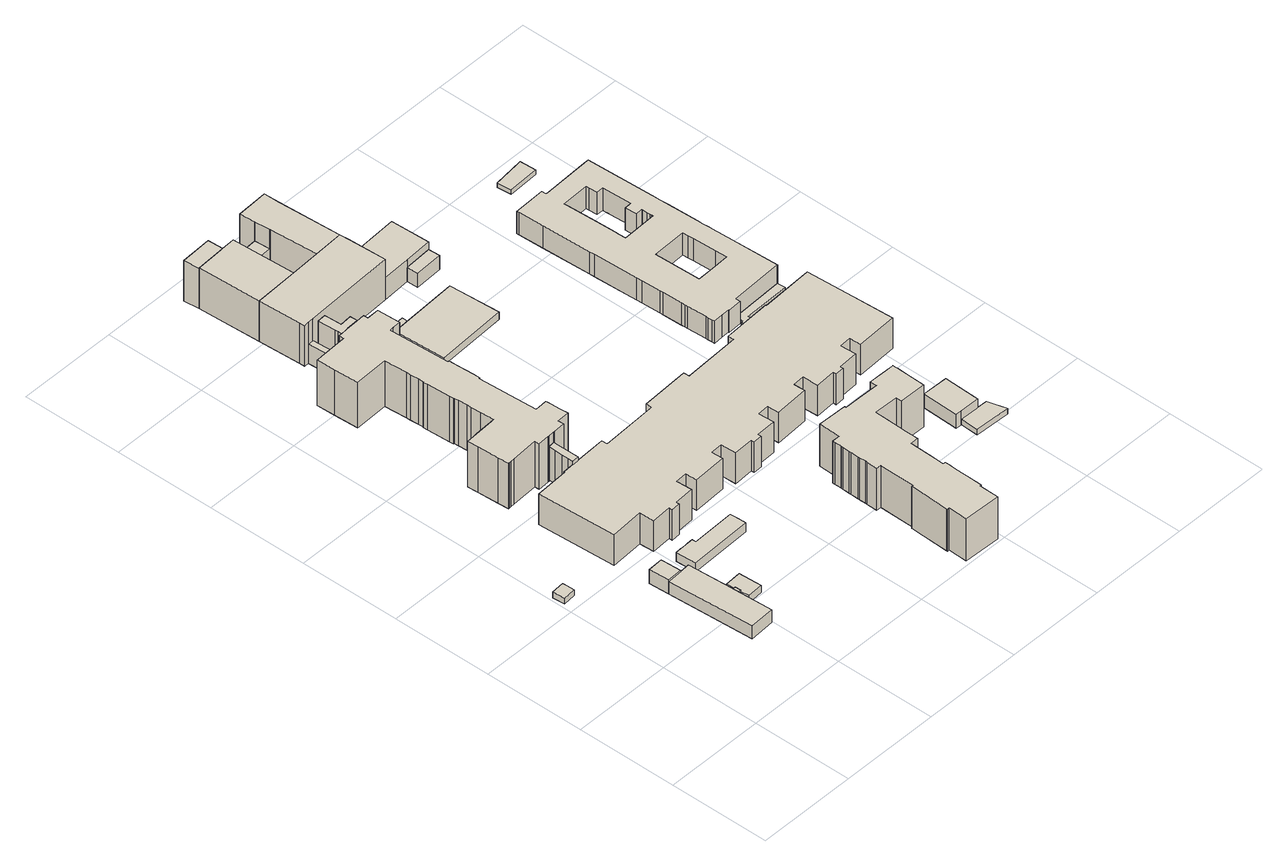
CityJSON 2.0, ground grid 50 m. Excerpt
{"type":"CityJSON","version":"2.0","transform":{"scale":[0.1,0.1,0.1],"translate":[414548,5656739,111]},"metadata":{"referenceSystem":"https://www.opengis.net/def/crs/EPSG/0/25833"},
"CityObjects":{
"building1":{"type":"Building","attributes":{"name":"Universitätsklinikum Carl Gustav Carus Dresden","Gemeindeschluessel":14612000,"Dachtyp_tdc":"tdcHipAndGableRoof","Dachneigung":10.11,"QualitaetDacherkennung":23,"Geometrietyp2DReferenz":"3000","measuredHeight":3.89,"function":"31001_3051","roofType":"5000"},"geometry":[{"type":"Solid","lod":"1","boundaries":[[[[0,1,2,3]],[[4,5,6,7]],[[3,5,4,0]],[[2,6,5,3]],[[1,7,6,2]],[[0,4,7,1]]]]}]},
"building2":{"type":"Building","attributes":{"name":"Universitätsklinikum Carl Gustav Carus Dresden","Gemeindeschluessel":14612000,"Geometrietyp2DReferenz":"3000","function":"31001_3051","roofType":"9999"},"children":["building2-1","building2-2"]},
"building2-1":{"type":"BuildingPart","attributes":{"Dachtyp_tdc":"tdcGableRoof","Dachneigung":17.27,"QualitaetDacherkennung":3,"Geometrietyp2DReferenz":"3000","measuredHeight":8.5,"roofType":"3100"},"parents":["building2"],"geometry":[{"type":"Solid","lod":"1","boundaries":[[[[8,9,10,11]],[[12,13,14,15]],[[11,13,12,8]],[[10,14,13,11]],[[9,15,14,10]],[[8,12,15,9]]]]}]},
"building2-2":{"type":"BuildingPart","attributes":{"Dachtyp_tdc":"tdcPolyFlatRoof","Dachneigung":0,"QualitaetDacherkennung":65,"Geometrietyp2DReferenz":"3000","measuredHeight":6.93,"roofType":"1000"},"parents":["building2"],"geometry":[{"type":"Solid","lod":"1","boundaries":[[[[16,17,18,19,20,21,22]],[[23,13,12,24,25,26,27]],[[22,13,23,16]],[[21,12,13,22]],[[20,24,12,21]],[[19,25,24,20]],[[18,26,25,19]],[[17,27,26,18]],[[16,23,27,17]]]]}]},
"building3":{"type":"Building","attributes":{"name":"Universitätsklinikum Carl Gustav Carus Dresden","Gemeindeschluessel":14612000,"Geometrietyp2DReferenz":"3000","function":"31001_3051","roofType":"9999"},"children":["building3-1","building3-2"]},
"building3-1":{"type":"BuildingPart","attributes":{"Dachtyp_tdc":"tdcPolyFlatRoof","Dachneigung":0,"QualitaetDacherkennung":90,"Geometrietyp2DReferenz":"3000","measuredHeight":3.93,"roofType":"1000"},"parents":["building3"],"geometry":[{"type":"Solid","lod":"1","boundaries":[[[[28,29,30,31,32,33]],[[34,35,36,37,38,39]],[[33,35,34,28]],[[32,36,35,33]],[[31,37,36,32]],[[30,38,37,31]],[[29,39,38,30]],[[28,34,39,29]]]]}]},
"building3-2":{"type":"BuildingPart","attributes":{"Dachtyp_tdc":"tdcGableRoof","Dachneigung":39.7,"QualitaetDacherkennung":28,"Geometrietyp2DReferenz":"3000","measuredHeight":5.2,"roofType":"3100"},"parents":["building3"],"geometry":[{"type":"Solid","lod":"1","boundaries":[[[[40,41,42,43]],[[36,44,45,37]],[[43,44,36,40]],[[42,45,44,43]],[[41,37,45,42]],[[40,36,37,41]]]]}]},
"building4":{"type":"Building","attributes":{"name":"Universitätsklinikum Carl Gustav Carus Dresden","Dachtyp_tdc":"tdcPolyFlatRoof","Gemeindeschluessel":14612000,"Dachneigung":0,"QualitaetDacherkennung":85,"Geometrietyp2DReferenz":"3000","measuredHeight":4.89,"function":"31001_3051","roofType":"1000"},"geometry":[{"type":"Solid","lod":"1","boundaries":[[[[46,47,48,49,50,51,52,53,54,55,56,57,58,59,60,61,62,63]],[[64,65,66,67,68,69,70,71,72,73,74,75,76,77,78,79,80,81]],[[63,65,64,46]],[[62,66,65,63]],[[61,67,66,62]],[[60,68,67,61]],[[59,69,68,60]],[[58,70,69,59]],[[57,71,70,58]],[[56,72,71,57]],[[55,73,72,56]],[[54,74,73,55]],[[53,75,74,54]],[[52,76,75,53]],[[51,77,76,52]],[[50,78,77,51]],[[49,79,78,50]],[[48,80,79,49]],[[47,81,80,48]],[[46,64,81,47]]]]}]},
"building5":{"type":"Building","attributes":{"name":"Universitätsklinikum Carl Gustav Carus Dresden","Dachtyp_tdc":"tdcPolyFlatRoof","Gemeindeschluessel":14612000,"Dachneigung":0,"QualitaetDacherkennung":71,"Geometrietyp2DReferenz":"3000","measuredHeight":18.21,"function":"31001_3051","roofType":"1000"},"geometry":[{"type":"Solid","lod":"1","boundaries":[[[[82,83,84,85,86,87,88,89,90,91]],[[92,93,94,95,96,97,98,99,100,101]],[[91,93,92,82]],[[90,94,93,91]],[[89,95,94,90]],[[88,96,95,89]],[[87,97,96,88]],[[86,98,97,87]],[[85,99,98,86]],[[84,100,99,85]],[[83,101,100,84]],[[82,92,101,83]]]]}]},
"building6":{"type":"Building","attributes":{"name":"Universitätsklinikum Carl Gustav Carus Dresden","Dachtyp_tdc":"tdcFreeFormRoof","Gemeindeschluessel":14612000,"Dachneigung":10.06,"QualitaetDacherkennung":5,"Geometrietyp2DReferenz":"3000","measuredHeight":29.19,"function":"31001_3051","roofType":"5000"},"geometry":[{"type":"Solid","lod":"1","boundaries":[[[[102,103,104,105,106,107,108,109,110,111,112,113,114,115,116,117,118,119,120,121,122,123,124,125,126,127,128,129,130,131,132,133,134,135,136,137,138,139,140,141,142,143,144,145,146,147,148,149,150,151,152,153,154,155,156,157,158,159,160,161,162,163,164,165,166,167]],[[168,169,170,171,172,173,174,175,176,177,178,179,180,181,182,183,184,185,186,187,188,189,190,191,192,193,194,195,196,197,198,199,200,201,202,203,204,205,206,207,208,209,210,211,212,213,214,215,216,217,218,219,220,221,222,223,224,225,226,227,228,229,230,231,232,233]],[[167,169,168,102]],[[166,170,169,167]],[[165,171,170,166]],[[164,172,171,165]],[[163,173,172,164]],[[162,174,173,163]],[[161,175,174,162]],[[160,176,175,161]],[[159,177,176,160]],[[158,178,177,159]],[[157,179,178,158]],[[156,180,179,157]],[[155,181,180,156]],[[154,182,181,155]],[[153,183,182,154]],[[152,184,183,153]],[[151,185,184,152]],[[150,186,185,151]],[[149,187,186,150]],[[148,188,187,149]],[[147,189,188,148]],[[146,190,189,147]],[[145,191,190,146]],[[144,192,191,145]],[[143,193,192,144]],[[142,194,193,143]],[[141,195,194,142]],[[140,196,195,141]],[[139,197,196,140]],[[138,198,197,139]],[[137,199,198,138]],[[136,200,199,137]],[[135,201,200,136]],[[134,202,201,135]],[[133,203,202,134]],[[132,204,203,133]],[[131,205,204,132]],[[130,206,205,131]],[[129,207,206,130]],[[128,208,207,129]],[[127,209,208,128]],[[126,210,209,127]],[[125,211,210,126]],[[124,212,211,125]],[[123,213,212,124]],[[122,214,213,123]],[[121,215,214,122]],[[120,216,215,121]],[[119,217,216,120]],[[118,218,217,119]],[[117,219,218,118]],[[116,220,219,117]],[[115,221,220,116]],[[114,222,221,115]],[[113,223,222,114]],[[112,224,223,113]],[[111,225,224,112]],[[110,226,225,111]],[[109,227,226,110]],[[108,228,227,109]],[[107,229,228,108]],[[106,230,229,107]],[[105,231,230,106]],[[104,232,231,105]],[[103,233,232,104]],[[102,168,233,103]]]]}]},
"building7":{"type":"Building","attributes":{"name":"Universitätsklinikum Carl Gustav Carus Dresden","Dachtyp_tdc":"tdcFreeFormRoof","Gemeindeschluessel":14612000,"Dachneigung":12.45,"QualitaetDacherkennung":14,"Geometrietyp2DReferenz":"3000","measuredHeight":21.18,"function":"31001_3051","roofType":"5000"},"geometry":[{"type":"Solid","lod":"1","boundaries":[[[[234,235,236,237,238,239,240,241,242,243,244,245]],[[246,247,248,249,250,251,252,253,254,255,256,257]],[[245,247,246,234]],[[244,248,247,245]],[[243,249,248,244]],[[242,250,249,243]],[[241,251,250,242]],[[240,252,251,241]],[[239,253,252,240]],[[238,254,253,239]],[[237,255,254,238]],[[236,256,255,237]],[[235,257,256,236]],[[234,246,257,235]]]]}]},
"building8":{"type":"Building","attributes":{"name":"Universitätsklinikum Carl Gustav Carus Dresden","Dachtyp_tdc":"tdcPolyFlatRoof","Gemeindeschluessel":14612000,"Dachneigung":0,"QualitaetDacherkennung":0,"Geometrietyp2DReferenz":"3000","BezugspunktDach":"2000","measuredHeight":13.32,"function":"31001_3051"},"geometry":[{"type":"Solid","lod":"1","boundaries":[[[[258,259,260,261]],[[172,171,262,173]],[[261,171,172,258]],[[260,262,171,261]],[[259,173,262,260]],[[258,172,173,259]]]]}]},
"building9":{"type":"Building","attributes":{"name":"Universitätsklinikum Carl Gustav Carus Dresden","Dachtyp_tdc":"tdcPolyFlatRoof","Gemeindeschluessel":14612000,"Dachneigung":0,"QualitaetDacherkennung":80,"Geometrietyp2DReferenz":"3000","measuredHeight":3.15,"function":"31001_3051","roofType":"1000"},"geometry":[{"type":"Solid","lod":"1","boundaries":[[[[263,264,265,266,267,268,269,270,271]],[[272,273,274,275,276,277,278,279,280]],[[271,273,272,263]],[[270,274,273,271]],[[269,275,274,270]],[[268,276,275,269]],[[267,277,276,268]],[[266,278,277,267]],[[265,279,278,266]],[[264,280,279,265]],[[263,272,280,264]]]]}]},
"building10":{"type":"Building","attributes":{"name":"Universitätsklinikum Carl Gustav Carus Dresden","Dachtyp_tdc":"tdcFreeFormRoof","Gemeindeschluessel":14612000,"Dachneigung":15.91,"QualitaetDacherkennung":3,"Geometrietyp2DReferenz":"3000","measuredHeight":20.49,"function":"31001_3051","roofType":"5000"},"geometry":[{"type":"Solid","lod":"1","boundaries":[[[[281,282,283,284,285,286,287,288,289,290,291,292,293,294,295,296,297,298,299,300,301,302,303,304,305,306,307,308,309,310,311,312,313,314,315,316,317,318,319,320,321,322,323,324,325,326,327,328,329,330]],[[331,332,333,334,335,336,337,338,339,340,341,342,343,344,345,346,347,348,349,350,351,352,353,354,355,356,357,358,359,360,361,362,363,364,365,366,367,368,369,370,371,372,373,374,375,376,377,378,379,380]],[[330,332,331,281]],[[329,333,332,330]],[[328,334,333,329]],[[327,335,334,328]],[[326,336,335,327]],[[325,337,336,326]],[[324,338,337,325]],[[323,339,338,324]],[[322,340,339,323]],[[321,341,340,322]],[[320,342,341,321]],[[319,343,342,320]],[[318,344,343,319]],[[317,345,344,318]],[[316,346,345,317]],[[315,347,346,316]],[[314,348,347,315]],[[313,349,348,314]],[[312,350,349,313]],[[311,351,350,312]],[[310,352,351,311]],[[309,353,352,310]],[[308,354,353,309]],[[307,355,354,308]],[[306,356,355,307]],[[305,357,356,306]],[[304,358,357,305]],[[303,359,358,304]],[[302,360,359,303]],[[301,361,360,302]],[[300,362,361,301]],[[299,363,362,300]],[[298,364,363,299]],[[297,365,364,298]],[[296,366,365,297]],[[295,367,366,296]],[[294,368,367,295]],[[293,369,368,294]],[[292,370,369,293]],[[291,371,370,292]],[[290,372,371,291]],[[289,373,372,290]],[[288,374,373,289]],[[287,375,374,288]],[[286,376,375,287]],[[285,377,376,286]],[[284,378,377,285]],[[283,379,378,284]],[[282,380,379,283]],[[281,331,380,282]]]]}]},
"building11":{"type":"Building","attributes":{"name":"Universitätsklinikum Carl Gustav Carus Dresden","Dachtyp_tdc":"tdcFreeFormRoof","Gemeindeschluessel":14612000,"Dachneigung":37.3,"QualitaetDacherkennung":15,"Geometrietyp2DReferenz":"3000","measuredHeight":27.43,"function":"31001_3051","roofType":"5000"},"geometry":[{"type":"Solid","lod":"1","boundaries":[[[[381,382,383,384,385,386,387,388,389,390,391,392,393,394,395,396,397,398,399,400,401,402,403,404,405,406,407,408,409,410,411,412,413,414,415,416,417,418,419,420,421,422,423,424,425,426,427,428,429,430,431,432,433,434,435,436]],[[437,438,439,440,441,442,443,444,445,446,447,448,449,450,451,452,453,454,455,456,457,458,459,460,461,462,463,464,465,466,467,468,469,470,471,472,473,474,475,476,477,478,479,480,481,482,483,484,485,486,487,488,489,490,491,492]],[[436,438,437,381]],[[435,439,438,436]],[[434,440,439,435]],[[433,441,440,434]],[[432,442,441,433]],[[431,443,442,432]],[[430,444,443,431]],[[429,445,444,430]],[[428,446,445,429]],[[427,447,446,428]],[[426,448,447,427]],[[425,449,448,426]],[[424,450,449,425]],[[423,451,450,424]],[[422,452,451,423]],[[421,453,452,422]],[[420,454,453,421]],[[419,455,454,420]],[[418,456,455,419]],[[417,457,456,418]],[[416,458,457,417]],[[415,459,458,416]],[[414,460,459,415]],[[413,461,460,414]],[[412,462,461,413]],[[411,463,462,412]],[[410,464,463,411]],[[409,465,464,410]],[[408,466,465,409]],[[407,467,466,408]],[[406,468,467,407]],[[405,469,468,406]],[[404,470,469,405]],[[403,471,470,404]],[[402,472,471,403]],[[401,473,472,402]],[[400,474,473,401]],[[399,475,474,400]],[[398,476,475,399]],[[397,477,476,398]],[[396,478,477,397]],[[395,479,478,396]],[[394,480,479,395]],[[393,481,480,394]],[[392,482,481,393]],[[391,483,482,392]],[[390,484,483,391]],[[389,485,484,390]],[[388,486,485,389]],[[387,487,486,388]],[[386,488,487,387]],[[385,489,488,386]],[[384,490,489,385]],[[383,491,490,384]],[[382,492,491,383]],[[381,437,492,382]]]]}]},
"building12":{"type":"Building","attributes":{"name":"Universitätsklinikum Carl Gustav Carus Dresden","Dachtyp_tdc":"tdcPolyFlatRoof","Gemeindeschluessel":14612000,"Dachneigung":0,"QualitaetDacherkennung":84,"Geometrietyp2DReferenz":"3000","measuredHeight":3.92,"function":"31001_3051","roofType":"1000"},"geometry":[{"type":"Solid","lod":"1","boundaries":[[[[493,494,495,496,497]],[[498,499,500,501,502]],[[497,499,498,493]],[[496,500,499,497]],[[495,501,500,496]],[[494,502,501,495]],[[493,498,502,494]]]]}]},
"building13":{"type":"Building","attributes":{"name":"Universitätsklinikum Carl Gustav Carus Dresden","Gemeindeschluessel":14612000,"Geometrietyp2DReferenz":"3000","function":"31001_3051","roofType":"9999"},"children":["building13-1","building13-2","building13-3","building13-4","building13-5","building13-6","building13-7","building13-8"]},
"building13-1":{"type":"BuildingPart","attributes":{"Dachtyp_tdc":"tdcPolyFlatRoof","Dachneigung":0,"QualitaetDacherkennung":32,"Geometrietyp2DReferenz":"3000","measuredHeight":21.98,"roofType":"1000"},"parents":["building13"],"geometry":[{"type":"Solid","lod":"1","boundaries":[[[[503,504,505,506,507,508,509,510,511,512]],[[513,514,515,516,517,518,519,520,521,522]],[[511,514,513,512]],[[510,515,514,511]],[[509,516,515,510]],[[508,517,516,509]],[[507,518,517,508]],[[506,519,518,507]],[[505,520,519,506]],[[504,521,520,505]],[[503,522,521,504]],[[512,513,522,503]]]]}]},
"building13-2":{"type":"BuildingPart","attributes":{"Dachtyp_tdc":"tdcPolyFlatRoof","Dachneigung":0,"QualitaetDacherkennung":95,"Geometrietyp2DReferenz":"3000","measuredHeight":10.38,"roofType":"1000"},"parents":["building13"],"geometry":[{"type":"Solid","lod":"1","boundaries":[[[[523,524,525,526]],[[522,527,528,513]],[[526,527,522,523]],[[525,528,527,526]],[[524,513,528,525]],[[523,522,513,524]]]]}]},
"building13-3":{"type":"BuildingPart","attributes":{"Dachtyp_tdc":"tdcPolyFlatRoof","Dachneigung":0,"QualitaetDacherkennung":66,"Geometrietyp2DReferenz":"3000","measuredHeight":21.95,"roofType":"1000"},"parents":["building13"],"geometry":[{"type":"Solid","lod":"1","boundaries":[[[[529,530,531,532]],[[533,534,535,536]],[[532,534,533,529]],[[531,535,534,532]],[[530,536,535,531]],[[529,533,536,530]]]]}]},
"building13-4":{"type":"BuildingPart","attributes":{"Dachtyp_tdc":"tdcPolyFlatRoof","Dachneigung":0,"QualitaetDacherkennung":59,"Geometrietyp2DReferenz":"3000","measuredHeight":11.59,"roofType":"1000"},"parents":["building13"],"geometry":[{"type":"Solid","lod":"1","boundaries":[[[[537,538,539,540,541]],[[542,543,544,545,546]],[[541,543,542,537]],[[540,544,543,541]],[[539,545,544,540]],[[538,546,545,539]],[[537,542,546,538]]]]}]},
"building13-5":{"type":"BuildingPart","attributes":{"Dachtyp_tdc":"tdcPolyFlatRoof","Dachneigung":0,"QualitaetDacherkennung":62,"Geometrietyp2DReferenz":"3000","measuredHeight":22,"roofType":"1000"},"parents":["building13"],"geometry":[{"type":"Solid","lod":"1","boundaries":[[[[547,548,509,508,549,550]],[[534,545,544,517,516,535]],[[550,545,534,547]],[[549,544,545,550]],[[508,517,544,549]],[[509,516,517,508]],[[548,535,516,509]],[[547,534,535,548]]]]}]},
"building13-6":{"type":"BuildingPart","attributes":{"Dachtyp_tdc":"tdcPolyFlatRoof","Dachneigung":0,"QualitaetDacherkennung":86,"Geometrietyp2DReferenz":"3000","measuredHeight":22.03,"roofType":"1000"},"parents":["building13"],"geometry":[{"type":"Solid","lod":"1","boundaries":[[[[551,552,553,507,506,554,555,556,557]],[[542,546,558,559,560,519,518,561,543]],[[557,546,542,551]],[[556,558,546,557]],[[555,559,558,556]],[[554,560,559,555]],[[506,519,560,554]],[[507,518,519,506]],[[553,561,518,507]],[[552,543,561,553]],[[551,542,543,552]]]]}]},
"building13-7":{"type":"BuildingPart","attributes":{"Dachtyp_tdc":"tdcPolyFlatRoof","Dachneigung":0,"QualitaetDacherkennung":78,"Geometrietyp2DReferenz":"3000","measuredHeight":7.75,"roofType":"1000"},"parents":["building13"],"geometry":[{"type":"Solid","lod":"1","boundaries":[[[[562,563,564,565]],[[566,567,568,569]],[[565,567,566,562]],[[564,568,567,565]],[[563,569,568,564]],[[562,566,569,563]]]]}]},
"building13-8":{"type":"BuildingPart","attributes":{"Dachtyp_tdc":"tdcGableRoof","Dachneigung":10.03,"QualitaetDacherkennung":4,"Geometrietyp2DReferenz":"3000","measuredHeight":13.28,"roofType":"3100"},"parents":["building13"],"geometry":[{"type":"Solid","lod":"1","boundaries":[[[[570,571,572,573,574]],[[567,521,520,575,568]],[[574,521,567,570]],[[573,520,521,574]],[[572,575,520,573]],[[571,568,575,572]],[[570,567,568,571]]]]}]},
"building14":{"type":"Building","attributes":{"name":"Universitätsklinikum Carl Gustav Carus Dresden","Dachtyp_tdc":"tdcPolyFlatRoof","Gemeindeschluessel":14612000,"Dachneigung":0,"QualitaetDacherkennung":42,"Geometrietyp2DReferenz":"3000","measuredHeight":7.59,"function":"31001_3051","roofType":"1000"},"geometry":[{"type":"Solid","lod":"1","boundaries":[[[[576,577,578,579,580]],[[581,582,583,584,585]],[[580,582,581,576]],[[579,583,582,580]],[[578,584,583,579]],[[577,585,584,578]],[[576,581,585,577]]]]}]},
"building15":{"type":"Building","attributes":{"name":"Universitätsklinikum Carl Gustav Carus Dresden","Dachtyp_tdc":"tdcPolyFlatRoof","Gemeindeschluessel":14612000,"Dachneigung":0,"QualitaetDacherkennung":75,"Geometrietyp2DReferenz":"3000","measuredHeight":3.13,"function":"31001_3051","roofType":"1000"},"geometry":[{"type":"Solid","lod":"1","boundaries":[[[[586,587,588,589,590]],[[591,592,593,594,595]],[[590,592,591,586]],[[589,593,592,590]],[[588,594,593,589]],[[587,595,594,588]],[[586,591,595,587]]]]}]},
"building16":{"type":"Building","attributes":{"name":"Universitätsklinikum Carl Gustav Carus Dresden","Dachtyp_tdc":"tdcPolyFlatRoof","Gemeindeschluessel":14612000,"Dachneigung":0,"QualitaetDacherkennung":62,"Geometrietyp2DReferenz":"3000","measuredHeight":2.09,"function":"31001_3051","roofType":"1000"},"geometry":[{"type":"Solid","lod":"1","boundaries":[[[[596,597,598,599,600,601,602,603,604,605,606]],[[607,608,609,610,611,612,613,614,615,616,617]],[[606,608,607,596]],[[605,609,608,606]],[[604,610,609,605]],[[603,611,610,604]],[[602,612,611,603]],[[601,613,612,602]],[[600,614,613,601]],[[599,615,614,600]],[[598,616,615,599]],[[597,617,616,598]],[[596,607,617,597]]]]}]},
"building17":{"type":"Building","attributes":{"name":"Universitätsklinikum Carl Gustav Carus Dresden","Dachtyp_tdc":"tdcFreeFormRoof","Gemeindeschluessel":14612000,"Dachneigung":10,"QualitaetDacherkennung":9,"Geometrietyp2DReferenz":"3000","measuredHeight":15.28,"function":"31001_3051","roofType":"5000"},"geometry":[{"type":"Solid","lod":"1","boundaries":[[[[618,619,620,621,622,623,624,625,626,627,628,629,630,631,632,633,634,635,636,637,638,639,640,641,642,643,644,645,646,647,648,649,650,651,652,653,654,655,656],[657,658,659,660,661,662,663,664,665,666,667,668],[669,670,671,672,673,674,675,676,677,678,679,680,681,682,683,684,685,686,687,688]],[[689,690,691,692,693,694,695,696,697,698,699,700,701,702,703,704,705,706,707,708,709,710,711,712,713,714,715,716,717,718,719,720,721,722,723,724,725,726,727],[728,729,730,731,732,733,734,735,736,737,738,739],[740,741,742,743,744,745,746,747,748,749,750,751,752,753,754,755,756,757,758,759]],[[656,690,689,618]],[[655,691,690,656]],[[654,692,691,655]],[[653,693,692,654]],[[652,694,693,653]],[[651,695,694,652]],[[650,696,695,651]],[[649,697,696,650]],[[648,698,697,649]],[[647,699,698,648]],[[646,700,699,647]],[[645,701,700,646]],[[644,702,701,645]],[[643,703,702,644]],[[642,704,703,643]],[[641,705,704,642]],[[640,706,705,641]],[[639,707,706,640]],[[638,708,707,639]],[[637,709,708,638]],[[636,710,709,637]],[[635,711,710,636]],[[634,712,711,635]],[[633,713,712,634]],[[632,714,713,633]],[[631,715,714,632]],[[630,716,715,631]],[[629,717,716,630]],[[628,718,717,629]],[[627,719,718,628]],[[626,720,719,627]],[[625,721,720,626]],[[624,722,721,625]],[[623,723,722,624]],[[622,724,723,623]],[[621,725,724,622]],[[620,726,725,621]],[[619,727,726,620]],[[618,689,727,619]],[[668,729,728,657]],[[667,730,729,668]],[[666,731,730,667]],[[665,732,731,666]],[[664,733,732,665]],[[663,734,733,664]],[[662,735,734,663]],[[661,736,735,662]],[[660,737,736,661]],[[659,738,737,660]],[[658,739,738,659]],[[657,728,739,658]],[[688,741,740,669]],[[687,742,741,688]],[[686,743,742,687]],[[685,744,743,686]],[[684,745,744,685]],[[683,746,745,684]],[[682,747,746,683]],[[681,748,747,682]],[[680,749,748,681]],[[679,750,749,680]],[[678,751,750,679]],[[677,752,751,678]],[[676,753,752,677]],[[675,754,753,676]],[[674,755,754,675]],[[673,756,755,674]],[[672,757,756,673]],[[671,758,757,672]],[[670,759,758,671]],[[669,740,759,670]]]]}]},
"building18":{"type":"Building","attributes":{"name":"Universitätsklinikum Carl Gustav Carus Dresden","Dachtyp_tdc":"tdcPolyFlatRoof","Gemeindeschluessel":14612000,"Dachneigung":0,"QualitaetDacherkennung":83,"Geometrietyp2DReferenz":"3000","measuredHeight":2.44,"function":"31001_9998","roofType":"1000"},"geometry":[{"type":"Solid","lod":"1","boundaries":[[[[760,761,762,763]],[[764,765,766,767]],[[763,765,764,760]],[[762,766,765,763]],[[761,767,766,762]],[[760,764,767,761]]]]}]}
},
"vertices":[
[65,1103,55],[0,1098,55],[4,1037,55],[69,1042,55],[65,1103,24],[69,1042,24],[4,1037,24],[0,1098,24],
[405,769,98],[400,870,98],[325,866,98],[330,765,98],[405,769,23],[330,765,23],[325,866,23],[400,870,23],
[353,335,92],[479,342,92],[469,531,92],[468,559,92],[456,772,92],[405,769,92],[330,765,92],[353,335,23],[456,772,23],[468,559,23],[469,531,23],[479,342,23],
[585,494,61],[579,608,61],[501,604,61],[503,561,61],[504,533,61],[507,490,61],[585,494,22],[507,490,22],[504,533,22],[503,561,22],[501,604,22],[579,608,22],
[504,533,67],[503,561,67],[468,559,67],[469,531,67],[469,531,22],[468,559,22],
[815,795,72],[815,799,72],[815,803,72],[814,818,72],[814,823,72],[814,828,72],[812,865,72],[596,858,72],[596,877,72],[569,876,72],[564,876,72],[558,876,72],[535,875,72],[531,875,72],[525,875,72],[497,874,72],[501,772,72],[815,784,72],[815,795,23],[815,784,23],[501,772,23],[497,874,23],[525,875,23],[531,875,23],[535,875,23],[558,876,23],[564,876,23],[569,876,23],[596,877,23],[596,858,23],[812,865,23],[814,828,23],[814,823,23],[814,818,23],[815,803,23],[815,799,23],
[549,1451,206],[549,1476,206],[549,1510,206],[549,1548,206],[549,1583,206],[518,1581,206],[517,1548,206],[516,1508,206],[516,1477,206],[515,1450,206],[549,1451,24],[515,1450,24],[516,1477,24],[516,1508,24],[517,1548,24],[518,1581,24],[549,1583,24],[549,1548,24],[549,1510,24],[549,1476,24],
[559,2598,263],[558,2621,263],[499,2618,263],[458,2617,263],[448,2616,263],[418,2614,263],[403,2614,263],[403,2612,263],[404,2589,263],[262,2583,263],[240,2582,263],[234,2582,263],[238,2489,263],[243,2369,263],[412,2375,263],[419,2263,263],[420,2241,263],[422,2201,263],[424,2174,263],[420,2174,263],[421,2152,263],[427,2037,263],[429,2017,263],[432,2017,263],[434,1994,263],[436,1950,263],[437,1930,263],[440,1881,263],[443,1813,263],[334,1807,263],[317,1806,263],[291,1805,263],[281,1804,263],[274,1804,263],[277,1750,263],[283,1646,263],[286,1592,263],[288,1593,263],[293,1593,263],[303,1593,263],[322,1594,263],[455,1602,263],[456,1578,263],[513,1581,263],[518,1581,263],[549,1583,263],[554,1583,263],[611,1586,263],[609,1613,263],[671,1616,263],[669,1658,263],[665,1724,263],[665,1730,263],[603,1727,263],[587,2023,263],[592,2023,263],[591,2057,263],[586,2151,263],[585,2177,263],[584,2182,263],[579,2182,263],[565,2472,263],[564,2483,263],[586,2484,263],[625,2486,263],[620,2600,263],[559,2598,17],[620,2600,17],[625,2486,17],[586,2484,17],[564,2483,17],[565,2472,17],[579,2182,17],[584,2182,17],[585,2177,17],[586,2151,17],[591,2057,17],[592,2023,17],[587,2023,17],[603,1727,17],[665,1730,17],[665,1724,17],[669,1658,17],[671,1616,17],[609,1613,17],[611,1586,17],[554,1583,17],[549,1583,17],[518,1581,17],[513,1581,17],[456,1578,17],[455,1602,17],[322,1594,17],[303,1593,17],[293,1593,17],[288,1593,17],[286,1592,17],[283,1646,17],[277,1750,17],[274,1804,17],[281,1804,17],[291,1805,17],[317,1806,17],[334,1807,17],[443,1813,17],[440,1881,17],[437,1930,17],[436,1950,17],[434,1994,17],[432,2017,17],[429,2017,17],[427,2037,17],[421,2152,17],[420,2174,17],[424,2174,17],[422,2201,17],[420,2241,17],[419,2263,17],[412,2375,17],[243,2369,17],[238,2489,17],[234,2582,17],[240,2582,17],[262,2583,17],[404,2589,17],[403,2612,17],[403,2614,17],[418,2614,17],[448,2616,17],[458,2617,17],[499,2618,17],[558,2621,17],
[491,2770,219],[450,2768,219],[455,2682,219],[455,2666,219],[456,2649,219],[456,2648,219],[458,2617,219],[499,2618,219],[497,2651,219],[556,2654,219],[554,2689,219],[495,2685,219],[491,2770,21],[495,2685,21],[554,2689,21],[556,2654,21],[497,2651,21],[499,2618,21],[458,2617,21],[456,2648,21],[456,2649,21],[455,2666,21],[455,2682,21],[450,2768,21],
[564,2483,151],[565,2472,151],[586,2472,151],[586,2484,151],[586,2472,17],
[669,2608,53],[738,2611,53],[826,2616,53],[825,2651,53],[682,2643,53],[628,2692,53],[554,2689,53],[556,2654,53],[614,2658,53],[669,2608,22],[614,2658,22],[556,2654,22],[554,2689,22],[628,2692,22],[682,2643,22],[825,2651,22],[826,2616,22],[738,2611,22],
[2009,1520,189],[1747,1507,189],[1747,1511,189],[1507,1499,189],[1507,1470,189],[1224,1456,189],[1223,1485,189],[982,1473,189],[983,1444,189],[700,1430,189],[699,1459,189],[457,1447,189],[457,1443,189],[291,1434,189],[310,1043,189],[477,1054,189],[480,981,189],[579,986,189],[580,970,189],[624,972,189],[623,988,189],[722,993,189],[718,1070,189],[776,1073,189],[779,1016,189],[946,1025,189],[943,1082,189],[1001,1084,189],[1004,1007,189],[1103,1012,189],[1104,996,189],[1148,998,189],[1148,1014,189],[1246,1019,189],[1242,1096,189],[1300,1099,189],[1303,1042,189],[1470,1051,189],[1467,1107,189],[1525,1110,189],[1529,1033,189],[1627,1038,189],[1628,1022,189],[1672,1024,189],[1672,1040,189],[1771,1045,189],[1767,1122,189],[1824,1125,189],[1827,1068,189],[2031,1079,189],[2009,1520,23],[2031,1079,23],[1827,1068,23],[1824,1125,23],[1767,1122,23],[1771,1045,23],[1672,1040,23],[1672,1024,23],[1628,1022,23],[1627,1038,23],[1529,1033,23],[1525,1110,23],[1467,1107,23],[1470,1051,23],[1303,1042,23],[1300,1099,23],[1242,1096,23],[1246,1019,23],[1148,1014,23],[1148,998,23],[1104,996,23],[1103,1012,23],[1004,1007,23],[1001,1084,23],[943,1082,23],[946,1025,23],[779,1016,23],[776,1073,23],[718,1070,23],[722,993,23],[623,988,23],[624,972,23],[580,970,23],[579,986,23],[480,981,23],[477,1054,23],[310,1043,23],[291,1434,23],[457,1443,23],[457,1447,23],[699,1459,23],[700,1430,23],[983,1444,23],[982,1473,23],[1223,1485,23],[1224,1456,23],[1507,1470,23],[1507,1499,23],[1747,1511,23],[1747,1507,23],
[1307,720,249],[1270,720,249],[1270,707,249],[1270,675,249],[1269,671,249],[1269,662,249],[1268,629,249],[1268,619,249],[1267,580,249],[1267,571,249],[1267,541,249],[1266,531,249],[1265,479,249],[1290,479,249],[1286,301,249],[1278,301,249],[1278,299,249],[1272,107,249],[1272,102,249],[1281,102,249],[1279,6,249],[1463,1,249],[1464,97,249],[1471,97,249],[1472,115,249],[1475,241,249],[1476,273,249],[1476,297,249],[1465,297,249],[1466,355,249],[1469,475,249],[1508,475,249],[1509,495,249],[1510,540,249],[1512,648,249],[1514,706,249],[1634,703,249],[1634,675,249],[1765,672,249],[1768,779,249],[1769,815,249],[1769,832,249],[1769,843,249],[1767,843,249],[1730,843,249],[1688,844,249],[1652,845,249],[1643,845,249],[1636,845,249],[1636,812,249],[1582,813,249],[1541,814,249],[1455,815,249],[1455,823,249],[1324,827,249],[1310,827,249],[1307,720,21],[1310,827,21],[1324,827,21],[1455,823,21],[1455,815,21],[1541,814,21],[1582,813,21],[1636,812,21],[1636,845,21],[1643,845,21],[1652,845,21],[1688,844,21],[1730,843,21],[1767,843,21],[1769,843,21],[1769,832,21],[1769,815,21],[1768,779,21],[1765,672,21],[1634,675,21],[1634,703,21],[1514,706,21],[1512,648,21],[1510,540,21],[1509,495,21],[1508,475,21],[1469,475,21],[1466,355,21],[1465,297,21],[1476,297,21],[1476,273,21],[1475,241,21],[1472,115,21],[1471,97,21],[1464,97,21],[1463,1,21],[1279,6,21],[1281,102,21],[1272,102,21],[1272,107,21],[1278,299,21],[1278,301,21],[1286,301,21],[1290,479,21],[1265,479,21],[1266,531,21],[1267,541,21],[1267,571,21],[1267,580,21],[1268,619,21],[1268,629,21],[1269,662,21],[1269,671,21],[1270,675,21],[1270,707,21],[1270,720,21],
[752,2358,62],[1104,2377,62],[1090,2630,62],[826,2616,62],[738,2611,62],[752,2358,23],[738,2611,23],[826,2616,23],[1090,2630,23],[1104,2377,23],
[440,2789,223],[902,2812,223],[892,3004,223],[889,3047,223],[741,3039,223],[595,3032,223],[377,3022,223],[387,2814,223],[388,2786,223],[411,2788,223],[411,2788,3],[388,2786,3],[387,2814,3],[377,3022,3],[595,3032,3],[741,3039,3],[889,3047,3],[892,3004,3],[902,2812,3],[440,2789,3],
[440,2789,107],[411,2788,107],[416,2687,107],[445,2689,107],[445,2689,3],[416,2687,3],
[510,3419,222],[355,3411,222],[362,3335,222],[514,3343,222],[510,3419,3],[514,3343,3],[362,3335,3],[355,3411,3],
[719,3353,119],[718,3353,119],[580,3346,119],[584,3270,119],[724,3277,119],[719,3353,3],[724,3277,3],[584,3270,3],[580,3346,3],[718,3353,3],
[514,3343,223],[362,3335,223],[584,3270,223],[580,3346,223],
[719,3353,223],[724,3277,223],[727,3277,223],[871,3361,223],[870,3437,223],[714,3429,223],[718,3353,223],[714,3429,3],[870,3437,3],[871,3361,3],[727,3277,3],
[1045,2763,80],[1183,2770,80],[1180,2826,80],[1042,2819,80],[1045,2763,3],[1042,2819,3],[1180,2826,3],[1183,2770,3],
[1042,2819,121],[1180,2826,121],[1173,3020,121],[892,3004,121],[902,2812,121],[1173,3020,3],
[1844,567,100],[1873,566,100],[1970,563,100],[1976,742,100],[1850,746,100],[1844,567,24],[1850,746,24],[1976,742,24],[1970,563,24],[1873,566,24],
[1870,476,56],[2045,470,56],[2019,561,56],[1970,563,56],[1873,566,56],[1870,476,25],[1873,566,25],[1970,563,25],[2019,561,25],[2045,470,25],
[1774,1603,40],[1772,1629,40],[2002,1635,40],[2000,1674,40],[1737,1664,40],[1738,1640,40],[1738,1628,40],[1729,1627,40],[1730,1595,40],[1733,1596,40],[1733,1601,40],[1774,1603,19],[1733,1601,19],[1733,1596,19],[1730,1595,19],[1729,1627,19],[1738,1628,19],[1738,1640,19],[1737,1664,19],[2000,1674,19],[2002,1635,19],[1772,1629,19],
[1962,2664,138],[1938,2663,138],[1730,2655,138],[1717,2654,138],[1698,2654,138],[1698,2664,138],[1697,2678,138],[1540,2672,138],[1541,2660,138],[1546,2533,138],[1555,2290,138],[1556,2265,138],[1564,2045,138],[1565,2017,138],[1569,1923,138],[1570,1906,138],[1573,1809,138],[1574,1791,138],[1574,1778,138],[1578,1682,138],[1579,1670,138],[1580,1650,138],[1580,1638,138],[1628,1640,138],[1668,1641,138],[1668,1637,138],[1738,1640,138],[1737,1664,138],[2000,1674,138],[2001,1674,138],[1988,2015,138],[1987,2038,138],[1985,2064,138],[1984,2093,138],[1978,2249,138],[1977,2279,138],[1976,2307,138],[1976,2311,138],[1975,2333,138],[1893,2034,138],[1898,1917,138],[1900,1860,138],[1846,1857,138],[1783,1855,138],[1729,1853,138],[1721,2059,138],[1721,2064,138],[1720,2082,138],[1724,2082,138],[1890,2089,138],[1892,2060,138],[1839,2550,138],[1841,2506,138],[1876,2507,138],[1882,2362,138],[1847,2360,138],[1850,2302,138],[1884,2304,138],[1884,2300,138],[1885,2275,138],[1886,2260,138],[1886,2252,138],[1887,2245,138],[1717,2239,138],[1714,2238,138],[1712,2272,138],[1712,2294,138],[1708,2401,138],[1702,2539,138],[1702,2560,138],[1839,2565,138],[1962,2664,18],[1975,2333,18],[1976,2311,18],[1976,2307,18],[1977,2279,18],[1978,2249,18],[1984,2093,18],[1985,2064,18],[1987,2038,18],[1988,2015,18],[2001,1674,18],[2000,1674,18],[1737,1664,18],[1738,1640,18],[1668,1637,18],[1668,1641,18],[1628,1640,18],[1580,1638,18],[1580,1650,18],[1579,1670,18],[1578,1682,18],[1574,1778,18],[1574,1791,18],[1573,1809,18],[1570,1906,18],[1569,1923,18],[1565,2017,18],[1564,2045,18],[1556,2265,18],[1555,2290,18],[1546,2533,18],[1541,2660,18],[1540,2672,18],[1697,2678,18],[1698,2664,18],[1698,2654,18],[1717,2654,18],[1730,2655,18],[1938,2663,18],[1893,2034,18],[1892,2060,18],[1890,2089,18],[1724,2082,18],[1720,2082,18],[1721,2064,18],[1721,2059,18],[1729,1853,18],[1783,1855,18],[1846,1857,18],[1900,1860,18],[1898,1917,18],[1839,2550,18],[1839,2565,18],[1702,2560,18],[1702,2539,18],[1708,2401,18],[1712,2294,18],[1712,2272,18],[1714,2238,18],[1717,2239,18],[1887,2245,18],[1886,2252,18],[1886,2260,18],[1885,2275,18],[1884,2300,18],[1884,2304,18],[1850,2302,18],[1847,2360,18],[1882,2362,18],[1876,2507,18],[1841,2506,18],
[1868,2863,27],[1864,2944,27],[1707,2927,27],[1714,2857,27],[1868,2863,3],[1714,2857,3],[1707,2927,3],[1864,2944,3]
]}
